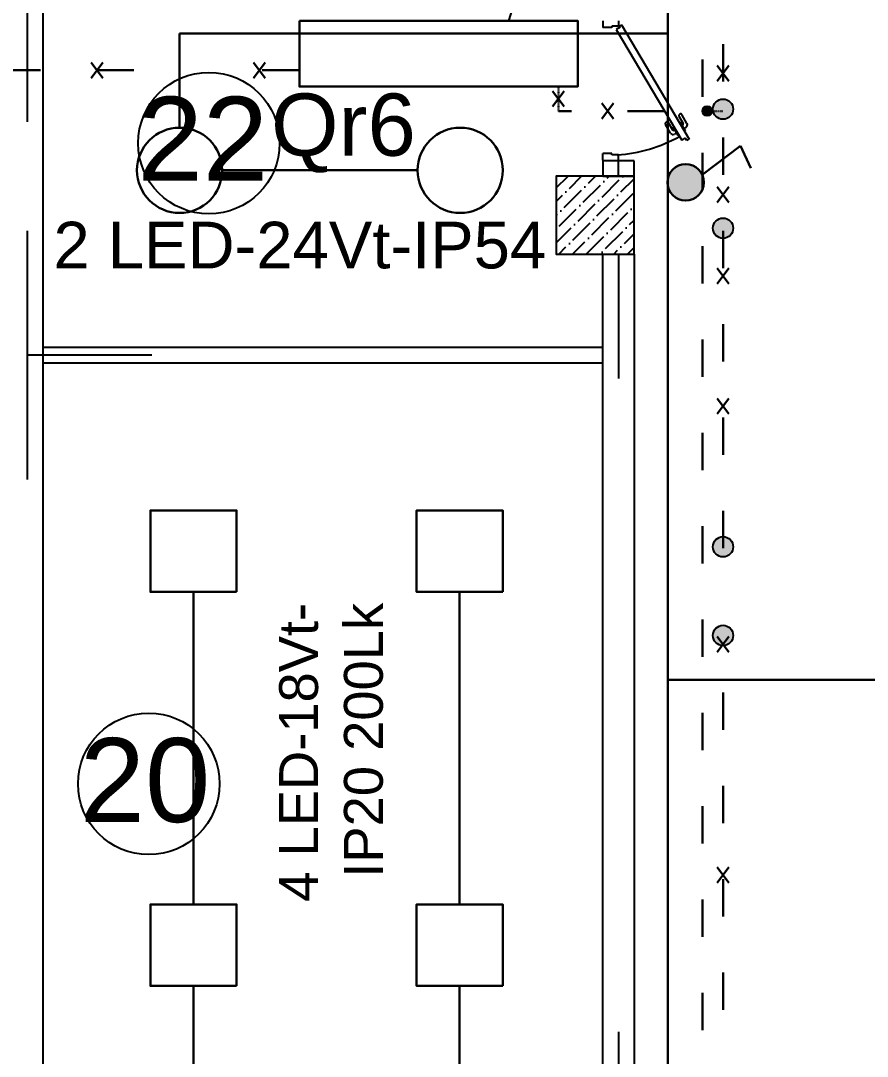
# Model space of a CAD drawing. Header units: millimetres. Extents: x 42452 to 2852333, y -419346 to 834876.
# Drawn here: x 2525997 to 2531440, y 315173 to 321831 of the extents above; entities that cross this region are included whole.
import ezdxf
from ezdxf import colors
from ezdxf.entities.mleader import LeaderData, LeaderLine
from ezdxf.math import Vec2, Vec3

# ---------------------------------------------------------------- set-up
doc = ezdxf.new("R2010")
doc.units = ezdxf.units.MM
doc.linetypes.add('ACAD_ISO03W100', pattern=[30, 12, -18])
for name, color, linetype, lineweight in [('memar', 7, 'Continuous', 25), ('выкл1_IP54', 5, 'Continuous', 30), ('ДВЕРИ', 7, 'Continuous', 5), ('надписи', 5, 'Continuous', 30), ('Соед_газа', 184, 'ACAD_ISO03W100', 30), ('Соедин', 5, 'Continuous', 30), ('Соедин_роз', 94, 'Continuous', 30), ('Соединение', 5, 'Continuous', 30), ('Шит', 1, 'Continuous', 30)]:
    doc.layers.add(name, color=color, linetype=linetype, lineweight=lineweight)
doc.styles.add('Arial', font='arial.ttf', dxfattribs={"height": 200})
doc.styles.add('my_own', font='arial.ttf')
doc.styles.get("Standard").update_dxf_attribs({"font": 'arial.ttf'})
doc.styles.add('СГЕНЕРИР_СТИЛЬ_1', font='arial.ttf')

# ---------------------------------------------------------------- blocks, each defined once
blk = doc.blocks.new('qapi 700')
at = {"layer": 'ДВЕРИ', "color": 251, "lineweight": 25, "true_color": 0x636466}
for p, q in [((1281619.6, 90085.8), (1281659.2, 90085.8)), ((1281659.2, 90033.9), (1281659.2, 90085.8)), ((1282419.6, 90085.8), (1282379.9, 90085.8)), ((1282379.9, 90033.9), (1282379.9, 90085.2)), ((1281651.3, 89997.1), (1281651.3, 90033.9)), ((1281651.3, 90033.9), (1281659.2, 90033.9)), ((1282387.8, 90033.9), (1282379.9, 90033.9)), ((1282387.8, 89997.1), (1282387.8, 90033.9)), ((1281619.6, 89997.1), (1281651.3, 89997.1)), ((1282368.3, 90009.8), (1281734.7, 89633.4)), ((1282395.4, 89979.8), (1281741.3, 89591.2)), ((1282381.6, 89987.4), (1282368.3, 90009.8)), ((1282388.4, 89991.5), (1282381.6, 89987.4)), ((1282419.6, 89997.1), (1282387.8, 89997.1)), ((1282419.6, 89997.1), (1282387.8, 89997.1)), ((1282395.4, 89979.8), (1282388.4, 89991.5)), ((1281775.1, 89697.9), (1281825.6, 89727.9)), ((1281811.6, 89685.5), (1281761.9, 89655.9)), ((1281776.4, 89664.6), (1281769.5, 89676.2)), ((1281791.5, 89676.3), (1281792.8, 89674.3)), ((1281835.3, 89711.6), (1281794.3, 89687.2)), ((1281814.4, 89680.8), (1281811.6, 89685.5)), ((1281836.4, 89725.1), (1281838, 89722.4)), ((1281733.2, 89604.8), (1281746.9, 89612.9)), ((1281746.9, 89612.9), (1281734.7, 89633.4)), ((1281761.9, 89655.9), (1281764.7, 89651.2)), ((1281785, 89616.9), (1281787.4, 89612.9)), ((1281787.4, 89612.9), (1281837.2, 89642.5)), ((1281802, 89621.6), (1281809.2, 89609.3)), ((1281819.9, 89628.6), (1281818.3, 89631.3)), ((1281871.8, 89650.1), (1281830.8, 89625.8)), ((1281831, 89603.8), (1281881.5, 89633.8)), ((1281837.2, 89642.5), (1281834.8, 89646.5)), ((1281884.3, 89644.7), (1281882.7, 89647.4)), ((1281741.3, 89591.2), (1281733.2, 89604.8))]:
    blk.add_line(p, q, dxfattribs=at)
for centre, radius, start, end in [((1282471.1, 90051.9), 821.4, 183.40765, 209.57059), ((1281829.6, 89721.1), 7.94, 30.71329, 120.71329), ((1281783.2, 89684.3), 15.9, 120.71329, 210.71329), ((1281798.4, 89680.4), 7.94, 120.71329, 210.71329), ((1281831.2, 89718.4), 7.94, 300.71329, 30.71329), ((1281822.9, 89617.4), 15.9, 210.71329, 300.71329), ((1281826.8, 89632.6), 7.94, 210.71329, 300.71329), ((1281875.8, 89643.3), 7.94, 30.71329, 120.71329), ((1281877.4, 89640.6), 7.94, 300.71329, 30.71329)]:
    blk.add_arc(centre, radius, start, end, dxfattribs=at)
blk = doc.blocks.new('выкл1_IP54')
at = {"layer": 'выкл1_IP54'}
blk.add_hatch(color=256, dxfattribs=at).paths.add_polyline_path([(125, 0, 1), (-125, 0, 1)])
for p, q in [((0, 125), (-70.4, 447.1)), ((-70.4, 447.1), (99.1, 447.1))]:
    blk.add_line(p, q, dxfattribs=at)
blk.add_circle((0, 0), 125, dxfattribs=at)
blk = doc.blocks.new('х')
at = {"layer": 'Соед_газа', "color": 4, "ltscale": 25}
for p, q in [((37.7, 50), (-37.7, -50)), ((-37.7, 50), (37.7, -50))]:
    blk.add_line(p, q, dxfattribs=at)
blk = doc.blocks.new('t')
at = {"layer": 'Соедин', "lineweight": -3}
blk.add_hatch(color=256, dxfattribs=at).paths.add_polyline_path([(-65.1, 0, 1), (65.1, 0, 1)])
blk.add_circle((0, 0), 65.1, dxfattribs=at)

msp = doc.modelspace()

# ---------------------------------------------------------------- hatches: boundary and pattern name
at = {"layer": 'memar', "lineweight": 25}
h = msp.add_hatch(dxfattribs=at)
h.set_pattern_fill('ANSI36', color=256, scale=500)
h.set_pattern_definition([(45, (827242.44, 2602928.38), (33.1456304, 121.533978), [156.25, -31.25, 0, -31.25])])
h.paths.add_polyline_path([(2529440.05661, 320830.86639), (2529440.05661, 320330.86639), (2529940.05661, 320330.86639), (2529940.05661, 320830.86639)])

# ---------------------------------------------------------------- linework, layer by layer
at = {"color": 5, "lineweight": 30}
for p, q in [((2530157.73879, 311607.72144), (2530157.73879, 336016.85071)), ((2527292.27553, 320868.9044), (2528548.74716, 320868.9044)), ((2532321.28217, 317592.84162), (2530157.8855, 317592.84162))]:
    msp.add_line(p, q, dxfattribs=at)
for points in [[(2527385.05992, 318158.82963), (2526830.51764, 318158.82963), (2526830.51764, 318682.66803), (2527385.05992, 318682.66803)], [(2529096.26254, 318158.82963), (2528541.72026, 318158.82963), (2528541.72026, 318682.66803), (2529096.26254, 318682.66803)], [(2527385.05992, 315625.92009), (2526830.51764, 315625.92009), (2526830.51764, 316149.75849), (2527385.05992, 316149.75849)], [(2529096.26254, 315625.92009), (2528541.72026, 315625.92009), (2528541.72026, 316149.75849), (2529096.26254, 316149.75849)]]:
    msp.add_lwpolyline(points, close=True, dxfattribs=at)
at = {"layer": 'memar', "lineweight": 25}
for p, q in [((2526839.8803, 319680.86639), (2526039.8803, 319680.86639)), ((2529840.07591, 315330.86639), (2529840.07591, 314530.86639))]:
    msp.add_line(p, q, dxfattribs=at)
at = {"layer": 'memar', "color": 0, "lineweight": 25}
for points in [[(2526139.8803, 333530.86639), (2526139.87857, 309530.48883)], [(2529739.8803, 319730.86639), (2529739.8803, 320330.86639)], [(2529939.8803, 320330.86639), (2529939.8803, 311530.48856)], [(2529740.05675, 314530.86639), (2529739.8803, 319630.86639)]]:
    msp.add_lwpolyline(points, dxfattribs=at)
at = {"layer": 'memar', "lineweight": 25}
for points in [[(2526039.8803, 321180.86639), (2526039.8803, 321980.86639)], [(2529839.96853, 320830.86639), (2529839.96853, 320930.77555)], [(2526039.8803, 319680.86639), (2526039.8803, 320480.86639)], [(2529839.96853, 320330.86639), (2529839.96853, 319530.86639)], [(2526039.8803, 318880.86639), (2526039.8803, 319680.86639)]]:
    msp.add_lwpolyline(points, dxfattribs=at)
at = {"layer": 'memar', "color": 0, "lineweight": 25}
for points in [[(2529939.8803, 320930.77555), (2529740.05675, 320930.77555), (2529740.05675, 320830.86639), (2529939.8803, 320830.86639)], [(2529740.05675, 319730.86639), (2526139.8803, 319730.86639), (2526139.8803, 319630.86639), (2529740.05675, 319630.86639)]]:
    msp.add_lwpolyline(points, close=True, dxfattribs=at)
at = {"layer": 'memar', "color": 3, "lineweight": 25}
msp.add_lwpolyline([(2529940.05661, 320830.86639), (2529440.05661, 320830.86639), (2529440.05661, 320330.86639), (2529940.05661, 320330.86639)], close=True, dxfattribs=at)
at = {"layer": 'memar', "color": 0, "lineweight": 25}
for centre in [(2527206.86201, 321043.66183), (2526820.40913, 316924.66895)]:
    msp.add_circle(centre, 454.87332, dxfattribs=at)
at = {"layer": 'Соед_газа', "ltscale": 20}
for p, q in [((2530381.35447, 308141.33648), (2530381.00654, 335678.48658)), ((2530512.25523, 318440.88135), (2530512.25523, 322892.88231)), ((2526724.55787, 321512.193), (2525661.93801, 321512.193)), ((2527789.1004, 321512.193), (2527272.90256, 321512.193)), ((2530138.44894, 321249.97727), (2529453.74119, 321249.97727)), ((2530512.25523, 313072.6992), (2530512.25523, 317870.56545))]:
    msp.add_line(p, q, dxfattribs=at)
at = {"layer": 'Соед_газа', "ltscale": 0.1}
for p, q in [((2529453.74119, 321249.97727), (2529453.74119, 321407.0603)), ((2530410.49462, 321249.97727), (2530512.25523, 321249.97727))]:
    msp.add_line(p, q, dxfattribs=at)
at = {"layer": 'Соедин'}
msp.add_lwpolyline([(2527789.1004, 321830.47232), (2527789.1004, 321407.0603), (2529578.17168, 321407.0603), (2529578.17168, 321830.47232)], close=True, dxfattribs=at)
for centre in [(2527018.3875, 320868.9044), (2528822.63519, 320868.9044)]:
    msp.add_circle(centre, 273.88803, dxfattribs=at)
at = {"layer": 'Соедин_роз', "color": 5, "lineweight": 30}
for p, q in [((2527018.3875, 321748.63971), (2530157.8792, 321748.63971)), ((2527018.3875, 321142.79243), (2527018.3875, 321748.63971)), ((2527107.78878, 318158.82963), (2527107.78878, 316149.75849)), ((2528818.9914, 318158.82963), (2528818.9914, 316149.75849)), ((2527107.78878, 315625.92009), (2527107.78878, 314488.58113))]:
    msp.add_line(p, q, dxfattribs=at)
at = {"layer": 'Соединение', "color": 5}
msp.add_line((2528818.9914, 314488.58113), (2528818.9914, 315625.92009), dxfattribs=at)

# ---------------------------------------------------------------- block references
at = {"layer": 'memar', "lineweight": 25, "xscale": 1.121843277023546, "yscale": 1.121843277023546, "zscale": 1.121843277023546, "rotation": 90.00000000000001}
msp.add_blockref('qapi 700', (2630801.98078, -1116842.92916), dxfattribs=at)
at = {"layer": 'выкл1_IP54', "xscale": 0.9382165775545691, "yscale": 0.9382165775545691, "zscale": 0.9382165775545691, "rotation": 294.6724923228647}
msp.add_blockref('выкл1_IP54', (2530271.54859, 320791.40434), dxfattribs=at)
at = {"layer": 'Соед_газа'}
for p in [(2526486.98123, 321512.193), (2527531.00148, 321512.193), (2530512.25523, 321492.97825), (2529453.74119, 321328.74112), (2529771.00172, 321249.97727), (2530512.25523, 320712.60335), (2530512.25523, 320189.30389), (2530512.25523, 319352.69783), (2530512.25523, 317821.3869), (2530512.25523, 316338.41647)]:
    msp.add_blockref('х', p, dxfattribs=at)
at = {"layer": 'Соедин'}
for p in [(2530512.25523, 321261.9961), (2530512.25523, 320496.50096), (2530512.25523, 318448.79905), (2530512.25523, 317878.73706)]:
    msp.add_blockref('t', p, dxfattribs=at)
at = {"layer": 'Соедин', "xscale": 0.4771906563591485, "yscale": 0.4771906563591485, "zscale": 0.4771906563591485, "rotation": 180}
msp.add_blockref('t', (2530410.49462, 321249.97727), dxfattribs=at)

# ---------------------------------------------------------------- texts
at = {"layer": 'memar', "linetype": 'Continuous', "lineweight": 25, "char_height": 540, "attachment_point": 3, "style": 'СГЕНЕРИР_СТИЛЬ_1'}
for s, insert in [('22', (2527587.24354, 321341.76544)), ('20', (2527215.65402, 317219.09411))]:
    msp.add_mtext(s, dxfattribs=dict(at, insert=insert))
at = {"layer": 'надписи', "color": 5, "insert": (2527606.05235, 321362.61773), "char_height": 400, "width": 541.4951903, "attachment_point": 1, "style": 'Arial'}
msp.add_mtext('Qr6', dxfattribs=at)
at = {"layer": 'надписи', "color": 1, "insert": (2529375.15727, 320234.12027), "char_height": 300, "width": 9824.0046478, "attachment_point": 9, "style": 'my_own'}
msp.add_mtext('{\\fArial|b0|i0|c238|p34;2 }LED-{\\fArial|b0|i0|c238|p34;24}Vt-IP{\\fArial|b0|i0|c238|p34;54}', dxfattribs=at)
at = {"layer": 'надписи', "color": 1, "insert": (2528328.69877, 318088.18485), "char_height": 250, "width": 3405.0343712, "attachment_point": 9, "rotation": 90, "style": 'my_own'}
msp.add_mtext('{\\fArial|b0|i0|c238|p34;4 }LED-{\\fArial|b0|i0|c238|p34;18}Vt-{\\fArial|b0|i0|c238|p34;\\P}IP{\\fArial|b0|i0|c238|p34;20 200Lk}', dxfattribs=at)

# ---------------------------------------------------------------- leaders
at = {"layer": 'Шит', "color": 0, "lineweight": -3}
ml = msp.add_multileader_mtext('Standard', dxfattribs=at)
ml.set_content('{\\fA3 Arial AzLat|b0|i0|c204|p34;\\C7;Аккумлйатор батарейасы}')
ml.set_leader_properties()
ml.build(insert=Vec2(0, 0))
ml.multileader.update_dxf_attribs({"text_left_attachment_type": 6, "text_right_attachment_type": 6, "dogleg_length": 0.36, "arrow_head_size": 0.18})
ctx = ml.context
ctx.base_point, ctx.char_height, ctx.arrow_head_size, ctx.landing_gap_size, ctx.plane_origin = Vec3(2536286.39255, 344237.47363), 500, 0.18, 0.09, Vec3(2555028.2889, 356172.14947)
ctx.left_attachment, ctx.right_attachment, ctx.text_align_type = 6, 6, 1
notes = []
notes.append((ctx, [(0, (1, 1, 0), (2536113.91827, 344237.47363), (1, 0), 172.47428, [(0, [(2529134.40418, 321830.47232)], 0, [])])]))
ctx.mtext.insert, ctx.mtext.width, ctx.mtext.alignment, ctx.mtext.flow_direction = Vec3(2538213.32429, 344884.47227), 4215.9366736, 2, 5
for ctx, leaders in notes:
    for number, flags, end, landing, length, lines in leaders:
        leader = LeaderData()
        leader.index, (leader.has_last_leader_line, leader.has_dogleg_vector, leader.attachment_direction) = number, flags
        leader.last_leader_point, leader.dogleg_vector, leader.dogleg_length = Vec3(end), Vec3(landing), length
        for number, points, colour, breaks in lines:
            line = LeaderLine()
            line.index, line.vertices, line.color, line.breaks = number, Vec3.list(points), colors.encode_raw_color(colour), breaks
            leader.lines.append(line)
        ctx.leaders.append(leader)

doc.saveas('drawing.dxf')
